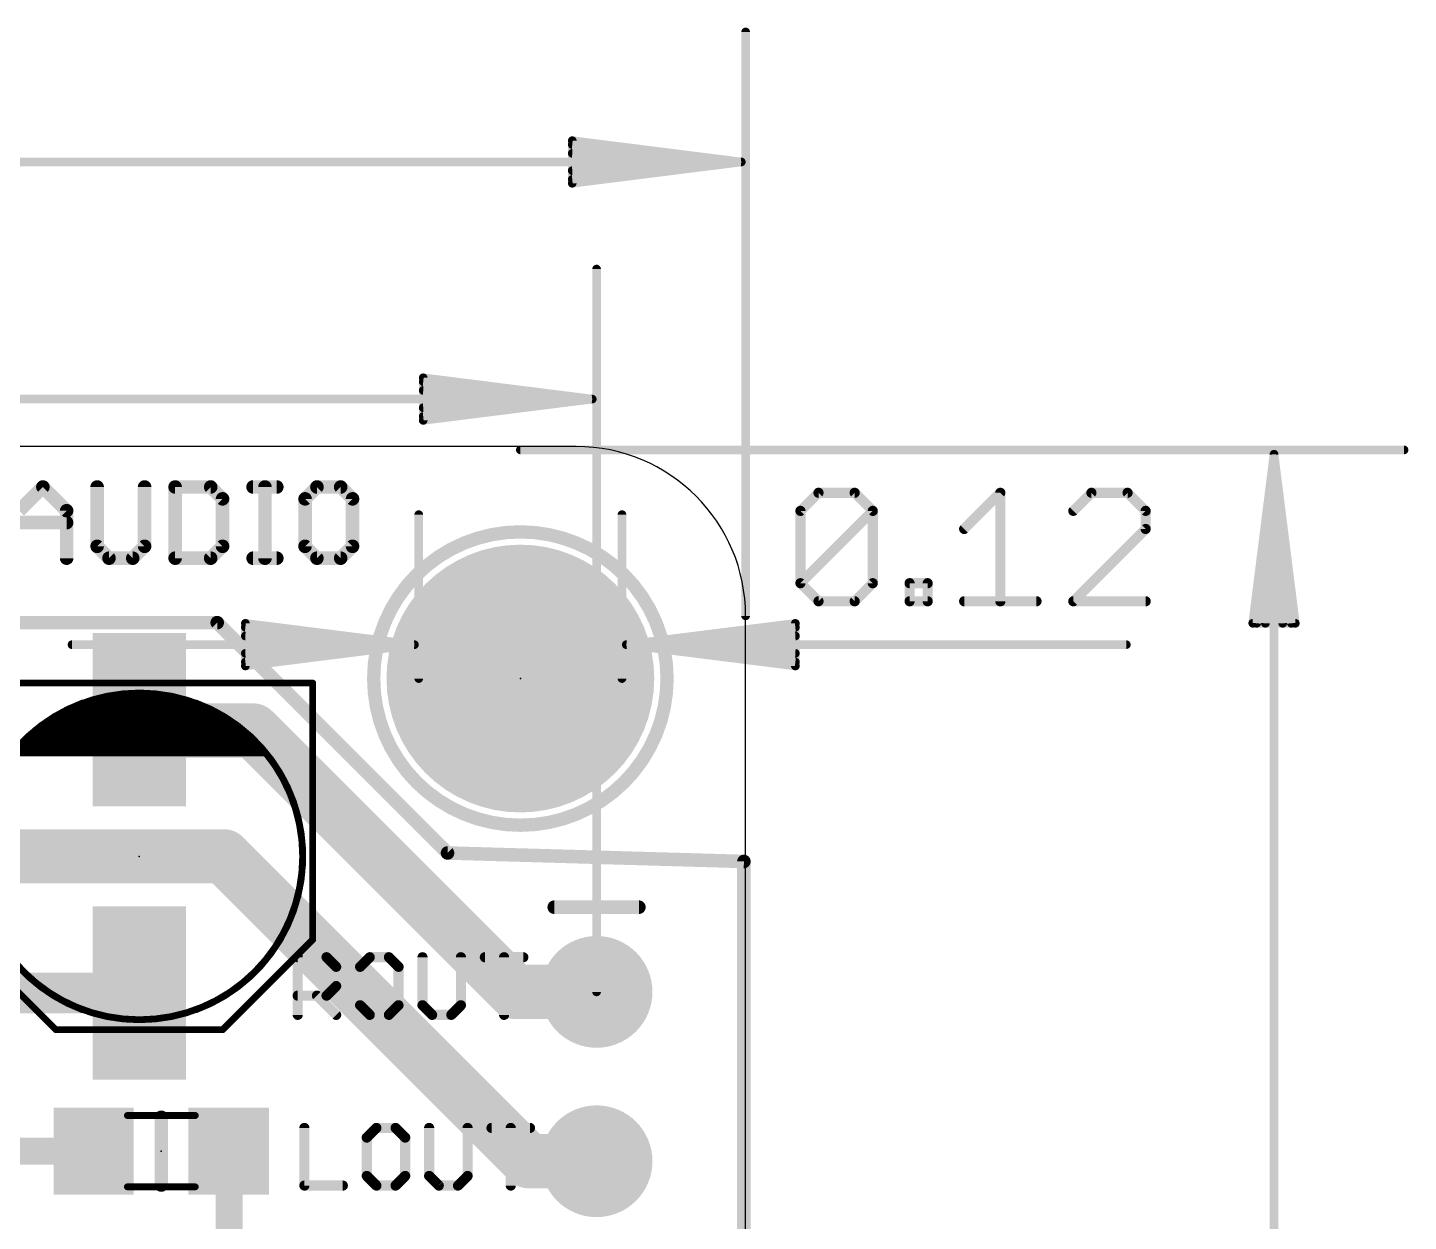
# Model space of a CAD drawing. Extents: x -6.5 to 37.6, y -9.6 to 64.3.
# Drawn here: x 16.87 to 37.57, y 46.09 to 63.99 of the extents above; entities that cross this region are included whole.
import ezdxf

# ---------------------------------------------------------------- set-up
doc = ezdxf.new("R2010")
doc.units = 0
for name, color, linetype in [('1', 12, 'CONTINUOUS'), ('16', 132, 'CONTINUOUS'), ('17', 110, 'CONTINUOUS'), ('20', 53, 'CONTINUOUS'), ('21', 40, 'CONTINUOUS'), ('23', 53, 'CONTINUOUS'), ('51', 253, 'CONTINUOUS')]:
    doc.layers.add(name, color=color, linetype=linetype)

# ---------------------------------------------------------------- blocks, each defined once
blk = doc.blocks.new('RECT')
blk.add_solid([(-0.5, -0.5), (0.5, -0.5), (-0.5, 0.5), (0.5, 0.5)])
blk = doc.blocks.new('ROUNDP')
at = {"const_width": 0.5}
blk.add_lwpolyline([(0, -0.25, 1), (0, 0.25, 1), (0, -0.25)], format="xyb", dxfattribs=at)

msp = doc.modelspace()

# ---------------------------------------------------------------- linework, layer by layer
at = {"layer": '1'}
for points, const_width in [([(18.704, 53.45), (18.542, 53.612)], 0.8128), ([(20.2499, 53.45), (18.704, 53.45)], 0.8128), ([(20.2499, 53.45), (24.1699, 49.53)], 0.8128), ([(14.732, 51.562), (19.812, 51.562)], 0.8128), ([(19.812, 51.562), (24.384, 46.99)], 0.8128), ([(24.1699, 49.53), (25.4, 49.53)], 0.8128), ([(16.07, 49.512), (18.542, 49.512)], 0.6096), ([(17.856, 47.141), (15.9, 47.141)], 0.4064), ([(19.888, 45.3742), (19.888, 47.141)], 0.4064), ([(24.384, 46.99), (25.4, 46.99)], 0.8128)]:
    msp.add_lwpolyline(points, dxfattribs=dict(at, const_width=const_width))
for points, const_width in [([(18.6857, 53.7557, 1), (18.3983, 53.4683)], 0.4064), ([(18.704, 53.6532, 1), (18.704, 53.2468)], 0.4064), ([(20.3935, 53.5937, 1), (20.1062, 53.3063)], 0.4064), ([(20.2499, 53.2468, 1), (20.2499, 53.6532)], 0.4064), ([(18.5603, 53.3063, 1), (18.8477, 53.5937)], 0.4064), ([(19.9557, 51.7057, 1), (19.6683, 51.4183)], 0.4064), ([(19.812, 51.3588, 1), (19.812, 51.7652)], 0.4064), ([(24.1699, 49.7332, 1), (24.1699, 49.3268)], 0.4064), ([(25.4, 49.3268, 1), (25.4, 49.7332)], 0.4064), ([(18.542, 49.3596, 1), (18.542, 49.6644)], 0.3048), ([(24.0262, 49.3863, 1), (24.3135, 49.6737)], 0.4064), ([(17.856, 47.0394, 1), (17.856, 47.2426)], 0.2032), ([(19.9896, 47.141, 1), (19.7864, 47.141)], 0.2032), ([(24.384, 47.1932, 1), (24.384, 46.7868)], 0.4064), ([(24.2403, 46.8463, 1), (24.5277, 47.1337)], 0.4064), ([(25.4, 46.7868, 1), (25.4, 47.1932)], 0.4064)]:
    msp.add_lwpolyline(points, format="xyb", dxfattribs=dict(at, const_width=const_width))
at = {"layer": '16', "const_width": 0.2032}
for points in [[(19.7104, 55.0672), (7.112, 55.0672)], [(23.1648, 51.6128), (19.7104, 55.0672)], [(27.6098, 51.4858), (23.1648, 51.6128)], [(27.6098, 40.7778), (27.6098, 51.4858)]]:
    msp.add_lwpolyline(points, dxfattribs=at)
at = {"layer": '16', "const_width": 0.1016}
for points in [[(19.7463, 55.1031, 1), (19.6745, 55.0313)], [(19.7104, 55.0164, 1), (19.7104, 55.118)], [(23.1663, 51.6636, 1), (23.1633, 51.562)], [(23.1289, 51.5769, 1), (23.2007, 51.6487)], [(27.6606, 51.4858, 1), (27.559, 51.4858)], [(27.6083, 51.435, 1), (27.6113, 51.5366)]]:
    msp.add_lwpolyline(points, format="xyb", dxfattribs=at)
at = {"layer": '20'}
for p, q in [((25.0952, 57.709), (2.54, 57.709)), ((27.6352, 2.54), (27.6352, 55.169))]:
    msp.add_line(p, q, dxfattribs=at)
msp.add_arc((25.0952, 55.169), 2.54, 0, 90, dxfattribs=at)
at = {"layer": '21'}
for points, const_width in [([(16.7402, 56.7458), (17.0961, 57.1017)], 0.2032), ([(17.0961, 57.1017), (17.452, 56.7458)], 0.2032), ([(17.9096, 57.1017), (17.9096, 56.212)], 0.2032), ([(18.6214, 56.212), (18.6214, 57.1017)], 0.2032), ([(19.079, 57.1017), (19.079, 56.034)], 0.2032), ([(19.6128, 57.1017), (19.079, 57.1017)], 0.2032), ([(19.7908, 56.9238), (19.6128, 57.1017)], 0.2032), ([(20.2484, 57.1017), (20.6043, 57.1017)], 0.2032), ([(20.4263, 56.034), (20.4263, 57.1017)], 0.2032), ([(21.2059, 57.1017), (21.028, 56.9238)], 0.2032), ([(21.5618, 57.1017), (21.2059, 57.1017)], 0.2032), ([(21.7398, 56.9238), (21.5618, 57.1017)], 0.2032), ([(19.7908, 56.212), (19.7908, 56.9238)], 0.2032), ([(21.028, 56.9238), (21.028, 56.212)], 0.2032), ([(21.7398, 56.212), (21.7398, 56.9238)], 0.2032), ([(17.452, 56.7458), (17.452, 56.034)], 0.2032), ([(16.7402, 56.5679), (17.452, 56.5679)], 0.2032), ([(17.9096, 56.212), (18.0875, 56.034)], 0.2032), ([(18.0875, 56.034), (18.4434, 56.034)], 0.2032), ([(18.4434, 56.034), (18.6214, 56.212)], 0.2032), ([(19.079, 56.034), (19.6128, 56.034)], 0.2032), ([(19.6128, 56.034), (19.7908, 56.212)], 0.2032), ([(20.2484, 56.034), (20.6043, 56.034)], 0.2032), ([(21.028, 56.212), (21.2059, 56.034)], 0.2032), ([(21.2059, 56.034), (21.5618, 56.034)], 0.2032), ([(21.5618, 56.034), (21.7398, 56.212)], 0.2032), ([(15.942, 54.162), (17.592, 54.162)], 0.1016), ([(19.492, 54.162), (21.142, 54.162)], 0.1016), ([(21.142, 54.162), (21.142, 50.312)], 0.1016), ([(17.292, 48.962), (15.942, 50.312)], 0.1016), ([(21.142, 50.312), (19.792, 48.962)], 0.1016), ([(20.9181, 49.1852), (20.9181, 50.0495)], 0.1524), ([(20.9181, 50.0495), (21.3503, 50.0495)], 0.1524), ([(21.3503, 50.0495), (21.4943, 49.9055)], 0.1524), ([(21.9977, 50.0495), (21.8536, 49.9055)], 0.1524), ([(22.2858, 50.0495), (21.9977, 50.0495)], 0.1524), ([(22.4299, 49.9055), (22.2858, 50.0495)], 0.1524), ([(22.7892, 50.0495), (22.7892, 49.3293)], 0.1524), ([(23.3654, 49.3293), (23.3654, 50.0495)], 0.1524), ([(23.7247, 50.0495), (24.3009, 50.0495)], 0.1524), ([(24.0128, 49.1852), (24.0128, 50.0495)], 0.1524), ([(21.4943, 49.9055), (21.4943, 49.6174)], 0.1524), ([(21.8536, 49.9055), (21.8536, 49.3293)], 0.1524), ([(22.4299, 49.3293), (22.4299, 49.9055)], 0.1524), ([(21.3503, 49.4733), (20.9181, 49.4733)], 0.1524), ([(21.2062, 49.4733), (21.4943, 49.1852)], 0.1524), ([(21.4943, 49.6174), (21.3503, 49.4733)], 0.1524), ([(21.8536, 49.3293), (21.9977, 49.1852)], 0.1524), ([(22.2858, 49.1852), (22.4299, 49.3293)], 0.1524), ([(22.7892, 49.3293), (22.9332, 49.1852)], 0.1524), ([(23.2213, 49.1852), (23.3654, 49.3293)], 0.1524), ([(21.9977, 49.1852), (22.2858, 49.1852)], 0.1524), ([(22.9332, 49.1852), (23.2213, 49.1852)], 0.1524), ([(17.592, 48.962), (17.292, 48.962)], 0.1016), ([(19.792, 48.962), (19.492, 48.962)], 0.1016), ([(18.872, 47.649), (18.872, 46.633)], 0.2032), ([(21.0181, 47.4895), (21.0181, 46.6252)], 0.1524), ([(22.0977, 47.4895), (21.9536, 47.3455)], 0.1524), ([(21.9536, 47.3455), (21.9536, 46.7693)], 0.1524), ([(22.3858, 47.4895), (22.0977, 47.4895)], 0.1524), ([(22.5299, 47.3455), (22.3858, 47.4895)], 0.1524), ([(22.5299, 46.7693), (22.5299, 47.3455)], 0.1524), ([(22.8892, 47.4895), (22.8892, 46.7693)], 0.1524), ([(23.4654, 46.7693), (23.4654, 47.4895)], 0.1524), ([(23.8247, 47.4895), (24.4009, 47.4895)], 0.1524), ([(24.1128, 46.6252), (24.1128, 47.4895)], 0.1524), ([(21.9536, 46.7693), (22.0977, 46.6252)], 0.1524), ([(22.3858, 46.6252), (22.5299, 46.7693)], 0.1524), ([(22.8892, 46.7693), (23.0332, 46.6252)], 0.1524), ([(23.3213, 46.6252), (23.4654, 46.7693)], 0.1524), ([(21.0181, 46.6252), (21.5943, 46.6252)], 0.1524), ([(22.0977, 46.6252), (22.3858, 46.6252)], 0.1524), ([(23.0332, 46.6252), (23.3213, 46.6252)], 0.1524)]:
    msp.add_lwpolyline(points, dxfattribs=dict(at, const_width=const_width))
for points, const_width in [([(17.132, 57.1376, 1), (17.0602, 57.0658)], 0.1016), ([(17.132, 57.0658, 1), (17.0602, 57.1376)], 0.1016), ([(17.9604, 57.1017, 1), (17.8588, 57.1017)], 0.1016), ([(18.6722, 57.1017, 1), (18.5706, 57.1017)], 0.1016), ([(19.1298, 57.1017, 1), (19.0282, 57.1017)], 0.1016), ([(19.079, 57.1525, 1), (19.079, 57.0509)], 0.1016), ([(19.6487, 57.1376, 1), (19.5769, 57.0658)], 0.1016), ([(19.6128, 57.0509, 1), (19.6128, 57.1525)], 0.1016), ([(20.2484, 57.1525, 1), (20.2484, 57.0509)], 0.1016), ([(20.4771, 57.1017, 1), (20.3755, 57.1017)], 0.1016), ([(20.6043, 57.0509, 1), (20.6043, 57.1525)], 0.1016), ([(21.2059, 57.1525, 1), (21.2059, 57.0509)], 0.1016), ([(21.2418, 57.0658, 1), (21.17, 57.1376)], 0.1016), ([(21.5977, 57.1376, 1), (21.5259, 57.0658)], 0.1016), ([(21.5618, 57.0509, 1), (21.5618, 57.1525)], 0.1016), ([(19.8416, 56.9238, 1), (19.74, 56.9238)], 0.1016), ([(19.7549, 56.8878, 1), (19.8267, 56.9597)], 0.1016), ([(20.992, 56.9597, 1), (21.0639, 56.8878)], 0.1016), ([(21.0788, 56.9238, 1), (20.9772, 56.9238)], 0.1016), ([(21.7906, 56.9238, 1), (21.689, 56.9238)], 0.1016), ([(21.7038, 56.8878, 1), (21.7757, 56.9597)], 0.1016), ([(17.5028, 56.7458, 1), (17.4012, 56.7458)], 0.1016), ([(17.4161, 56.7099, 1), (17.4879, 56.7817)], 0.1016), ([(17.452, 56.5171, 1), (17.452, 56.6187)], 0.1016), ([(24.257, 52.029, 1), (24.257, 56.429, 1), (24.257, 52.029)], 0.2), ([(17.9455, 56.2479, 1), (17.8737, 56.176)], 0.1016), ([(17.8588, 56.212, 1), (17.9604, 56.212)], 0.1016), ([(18.0875, 56.0848, 1), (18.0875, 55.9832)], 0.1016), ([(18.0516, 55.9981, 1), (18.1234, 56.0699)], 0.1016), ([(18.4075, 56.0699, 1), (18.4793, 55.9981)], 0.1016), ([(18.4434, 55.9832, 1), (18.4434, 56.0848)], 0.1016), ([(18.5706, 56.212, 1), (18.6722, 56.212)], 0.1016), ([(18.6573, 56.176, 1), (18.5855, 56.2479)], 0.1016), ([(19.079, 56.0848, 1), (19.079, 55.9832)], 0.1016), ([(19.5769, 56.0699, 1), (19.6487, 55.9981)], 0.1016), ([(19.6128, 55.9832, 1), (19.6128, 56.0848)], 0.1016), ([(19.74, 56.212, 1), (19.8416, 56.212)], 0.1016), ([(19.8267, 56.176, 1), (19.7549, 56.2479)], 0.1016), ([(20.2484, 56.0848, 1), (20.2484, 55.9832)], 0.1016), ([(20.6043, 55.9832, 1), (20.6043, 56.0848)], 0.1016), ([(21.0639, 56.2479, 1), (20.992, 56.176)], 0.1016), ([(20.9772, 56.212, 1), (21.0788, 56.212)], 0.1016), ([(21.2059, 56.0848, 1), (21.2059, 55.9832)], 0.1016), ([(21.17, 55.9981, 1), (21.2418, 56.0699)], 0.1016), ([(21.5259, 56.0699, 1), (21.5977, 55.9981)], 0.1016), ([(21.5618, 55.9832, 1), (21.5618, 56.0848)], 0.1016), ([(21.689, 56.212, 1), (21.7906, 56.212)], 0.1016), ([(21.7757, 56.176, 1), (21.7038, 56.2479)], 0.1016), ([(17.4012, 56.034, 1), (17.5028, 56.034)], 0.1016), ([(19.0282, 56.034, 1), (19.1298, 56.034)], 0.1016), ([(20.3755, 56.034, 1), (20.4771, 56.034)], 0.1016), ([(17.592, 54.1366, 1), (17.592, 54.1874)], 0.0508), ([(19.492, 54.1874, 1), (19.492, 54.1366)], 0.0508), ([(21.1674, 54.162, 1), (21.1166, 54.162)], 0.0508), ([(21.142, 54.1366, 1), (21.142, 54.1874)], 0.0508), ([(17.692, 53.862, 0.6965), (17.692, 49.262)], 0.1016), ([(17.7008, 53.8382, 1), (17.6832, 53.8858)], 0.0508), ([(19.392, 49.262, 0.6965), (19.392, 53.862)], 0.1016), ([(19.4008, 53.8858, 1), (19.3832, 53.8382)], 0.0508), ([(21.1166, 50.312, 1), (21.1674, 50.312)], 0.0508), ([(21.16, 50.294, 1), (21.124, 50.33)], 0.0508), ([(20.9562, 50.0495, 1), (20.88, 50.0495)], 0.0762), ([(20.9181, 50.0876, 1), (20.9181, 50.0114)], 0.0762), ([(21.3772, 50.0765, 1), (21.3233, 50.0226)], 0.0762), ([(21.3503, 50.0114, 1), (21.3503, 50.0876)], 0.0762), ([(21.9977, 50.0876, 1), (21.9977, 50.0114)], 0.0762), ([(22.0246, 50.0226, 1), (21.9708, 50.0765)], 0.0762), ([(22.3128, 50.0765, 1), (22.2589, 50.0226)], 0.0762), ([(22.2858, 50.0114, 1), (22.2858, 50.0876)], 0.0762), ([(22.8273, 50.0495, 1), (22.7511, 50.0495)], 0.0762), ([(23.4035, 50.0495, 1), (23.3273, 50.0495)], 0.0762), ([(23.7247, 50.0876, 1), (23.7247, 50.0114)], 0.0762), ([(24.0509, 50.0495, 1), (23.9747, 50.0495)], 0.0762), ([(24.3009, 50.0114, 1), (24.3009, 50.0876)], 0.0762), ([(21.5324, 49.9055, 1), (21.4562, 49.9055)], 0.0762), ([(21.4674, 49.8785, 1), (21.5213, 49.9324)], 0.0762), ([(21.8917, 49.9055, 1), (21.8155, 49.9055)], 0.0762), ([(21.8267, 49.9324, 1), (21.8806, 49.8785)], 0.0762), ([(22.468, 49.9055, 1), (22.3918, 49.9055)], 0.0762), ([(22.4029, 49.8785, 1), (22.4568, 49.9324)], 0.0762), ([(20.9181, 49.5114, 1), (20.9181, 49.4352)], 0.0762), ([(21.2332, 49.5003, 1), (21.1793, 49.4464)], 0.0762), ([(21.3233, 49.5003, 1), (21.3772, 49.4464)], 0.0762), ([(21.3503, 49.4352, 1), (21.3503, 49.5114)], 0.0762), ([(21.4562, 49.6174, 1), (21.5324, 49.6174)], 0.0762), ([(21.5213, 49.5904, 1), (21.4674, 49.6443)], 0.0762), ([(17.6832, 49.2382, 1), (17.7008, 49.2858)], 0.0508), ([(19.3832, 49.2858, 1), (19.4008, 49.2382)], 0.0508), ([(21.8806, 49.3562, 1), (21.8267, 49.3023)], 0.0762), ([(21.8155, 49.3293, 1), (21.8917, 49.3293)], 0.0762), ([(22.3918, 49.3293, 1), (22.468, 49.3293)], 0.0762), ([(22.4568, 49.3023, 1), (22.4029, 49.3562)], 0.0762), ([(22.8161, 49.3562, 1), (22.7622, 49.3023)], 0.0762), ([(22.7511, 49.3293, 1), (22.8273, 49.3293)], 0.0762), ([(23.3273, 49.3293, 1), (23.4035, 49.3293)], 0.0762), ([(23.3923, 49.3023, 1), (23.3384, 49.3562)], 0.0762), ([(20.88, 49.1852, 1), (20.9562, 49.1852)], 0.0762), ([(21.4674, 49.1583, 1), (21.5213, 49.2121)], 0.0762), ([(21.9977, 49.2233, 1), (21.9977, 49.1471)], 0.0762), ([(21.9708, 49.1583, 1), (22.0246, 49.2121)], 0.0762), ([(22.2589, 49.2121, 1), (22.3128, 49.1583)], 0.0762), ([(22.2858, 49.1471, 1), (22.2858, 49.2233)], 0.0762), ([(22.9332, 49.2233, 1), (22.9332, 49.1471)], 0.0762), ([(22.9063, 49.1583, 1), (22.9602, 49.2121)], 0.0762), ([(23.1944, 49.2121, 1), (23.2483, 49.1583)], 0.0762), ([(23.2213, 49.1471, 1), (23.2213, 49.2233)], 0.0762), ([(23.9747, 49.1852, 1), (24.0509, 49.1852)], 0.0762), ([(17.292, 48.9874, 1), (17.292, 48.9366)], 0.0508), ([(17.274, 48.944, 1), (17.31, 48.98)], 0.0508), ([(17.592, 48.9366, 1), (17.592, 48.9874)], 0.0508), ([(19.492, 48.9874, 1), (19.492, 48.9366)], 0.0508), ([(19.774, 48.98, 1), (19.81, 48.944)], 0.0508), ([(19.792, 48.9366, 1), (19.792, 48.9874)], 0.0508), ([(18.9228, 47.649, 1), (18.8212, 47.649)], 0.1016), ([(21.0562, 47.4895, 1), (20.98, 47.4895)], 0.0762), ([(21.9917, 47.3455, 1), (21.9155, 47.3455)], 0.0762), ([(22.0977, 47.5276, 1), (22.0977, 47.4514)], 0.0762), ([(22.1246, 47.4626, 1), (22.0708, 47.5165)], 0.0762), ([(22.4128, 47.5165, 1), (22.3589, 47.4626)], 0.0762), ([(22.3858, 47.4514, 1), (22.3858, 47.5276)], 0.0762), ([(22.568, 47.3455, 1), (22.4918, 47.3455)], 0.0762), ([(22.9273, 47.4895, 1), (22.8511, 47.4895)], 0.0762), ([(23.5035, 47.4895, 1), (23.4273, 47.4895)], 0.0762), ([(23.8247, 47.5276, 1), (23.8247, 47.4514)], 0.0762), ([(24.1509, 47.4895, 1), (24.0747, 47.4895)], 0.0762), ([(24.4009, 47.4514, 1), (24.4009, 47.5276)], 0.0762), ([(21.9267, 47.3724, 1), (21.9806, 47.3185)], 0.0762), ([(22.5029, 47.3185, 1), (22.5568, 47.3724)], 0.0762), ([(21.9806, 46.7962, 1), (21.9267, 46.7423)], 0.0762), ([(21.9155, 46.7693, 1), (21.9917, 46.7693)], 0.0762), ([(22.4918, 46.7693, 1), (22.568, 46.7693)], 0.0762), ([(22.5568, 46.7423, 1), (22.5029, 46.7962)], 0.0762), ([(22.9161, 46.7962, 1), (22.8622, 46.7423)], 0.0762), ([(22.8511, 46.7693, 1), (22.9273, 46.7693)], 0.0762), ([(23.4273, 46.7693, 1), (23.5035, 46.7693)], 0.0762), ([(23.4923, 46.7423, 1), (23.4384, 46.7962)], 0.0762), ([(18.8212, 46.633, 1), (18.9228, 46.633)], 0.1016), ([(21.0181, 46.6633, 1), (21.0181, 46.5871)], 0.0762), ([(20.98, 46.6252, 1), (21.0562, 46.6252)], 0.0762), ([(21.5943, 46.5871, 1), (21.5943, 46.6633)], 0.0762), ([(22.0977, 46.6633, 1), (22.0977, 46.5871)], 0.0762), ([(22.0708, 46.5983, 1), (22.1246, 46.6521)], 0.0762), ([(22.3589, 46.6521, 1), (22.4128, 46.5983)], 0.0762), ([(22.3858, 46.5871, 1), (22.3858, 46.6633)], 0.0762), ([(23.0332, 46.6633, 1), (23.0332, 46.5871)], 0.0762), ([(23.0063, 46.5983, 1), (23.0602, 46.6521)], 0.0762), ([(23.2944, 46.6521, 1), (23.3483, 46.5983)], 0.0762), ([(23.3213, 46.5871, 1), (23.3213, 46.6633)], 0.0762), ([(24.0747, 46.6252, 1), (24.1509, 46.6252)], 0.0762)]:
    msp.add_lwpolyline(points, format="xyb", dxfattribs=dict(at, const_width=const_width))
at = {"layer": '23'}
for p in [(24.257, 54.229), (18.542, 51.562), (18.872, 47.141)]:
    msp.add_point(p, dxfattribs=at)
at = {"layer": '51'}
for points, const_width in [([(27.6352, 55.169), (27.6352, 63.926)], 0.13), ([(27.5702, 61.976), (25.0352, 62.2952)], 0.13), ([(25.0352, 62.2952), (25.0352, 61.6568)], 0.13), ([(27.5702, 61.976), (25.0352, 62.236)], 0.13), ([(27.5702, 61.976), (25.0352, 62.106)], 0.13), ([(0.065, 61.976), (27.5702, 61.976)], 0.13), ([(25.0352, 61.6568), (27.5702, 61.976)], 0.13), ([(25.0352, 61.846), (27.5702, 61.976)], 0.13), ([(25.0352, 61.716), (27.5702, 61.976)], 0.13), ([(25.4, 49.53), (25.4, 60.37)], 0.13), ([(25.335, 58.42), (22.8, 58.7392)], 0.13), ([(22.8, 58.7392), (22.8, 58.1008)], 0.13), ([(25.335, 58.42), (22.8, 58.68)], 0.13), ([(25.335, 58.42), (22.8, 58.55)], 0.13), ([(2.605, 58.42), (25.335, 58.42)], 0.13), ([(22.8, 58.1008), (25.335, 58.42)], 0.13), ([(22.8, 58.29), (25.335, 58.42)], 0.13), ([(22.8, 58.16), (25.335, 58.42)], 0.13), ([(24.257, 57.658), (37.51, 57.658)], 0.13), ([(35.56, 57.593), (35.2408, 55.058)], 0.13), ([(35.56, 57.593), (35.3, 55.058)], 0.13), ([(35.56, 57.593), (35.43, 55.058)], 0.13), ([(35.56, 57.593), (35.56, 0.065)], 0.13), ([(35.8792, 55.058), (35.56, 57.593)], 0.13), ([(35.69, 55.058), (35.56, 57.593)], 0.13), ([(35.82, 55.058), (35.56, 57.593)], 0.13), ([(28.4572, 56.7435), (28.7284, 57.0147)], 0.1524), ([(28.7284, 57.0147), (29.2707, 57.0147)], 0.1524), ([(29.2707, 57.0147), (29.5419, 56.7435)], 0.1524), ([(30.9129, 56.4724), (31.4553, 57.0147)], 0.1524), ([(31.4553, 57.0147), (31.4553, 55.3877)], 0.1524), ([(32.8213, 57.0147), (32.5501, 56.7435)], 0.1524), ([(33.3636, 57.0147), (32.8213, 57.0147)], 0.1524), ([(33.6348, 56.7435), (33.3636, 57.0147)], 0.1524), ([(22.733, 54.229), (22.733, 56.687)], 0.13), ([(25.781, 54.229), (25.781, 56.687)], 0.13), ([(28.4572, 55.6589), (28.4572, 56.7435)], 0.1524), ([(28.4572, 55.6589), (29.5419, 56.7435)], 0.1524), ([(29.5419, 56.7435), (29.5419, 55.6589)], 0.1524), ([(33.6348, 56.4724), (33.6348, 56.7435)], 0.1524), ([(32.5501, 55.3877), (33.6348, 56.4724)], 0.1524), ([(28.7284, 55.3877), (28.4572, 55.6589)], 0.1524), ([(29.5419, 55.6589), (29.2707, 55.3877)], 0.1524), ([(30.0944, 55.3877), (30.0944, 55.6589)], 0.1524), ([(30.0944, 55.6589), (30.3655, 55.6589)], 0.1524), ([(30.3655, 55.6589), (30.3655, 55.3877)], 0.1524), ([(29.2707, 55.3877), (28.7284, 55.3877)], 0.1524), ([(30.3655, 55.3877), (30.0944, 55.3877)], 0.1524), ([(30.9129, 55.3877), (31.9976, 55.3877)], 0.1524), ([(33.6348, 55.3877), (32.5501, 55.3877)], 0.1524), ([(22.668, 54.737), (20.133, 55.0562)], 0.13), ([(20.133, 55.0562), (20.133, 54.4178)], 0.13), ([(25.846, 54.737), (28.381, 55.0562)], 0.13), ([(28.381, 55.0562), (28.381, 54.4178)], 0.13), ([(35.2408, 55.058), (35.8792, 55.058)], 0.13), ([(22.668, 54.737), (20.133, 54.997)], 0.13), ([(22.668, 54.737), (20.133, 54.867)], 0.13), ([(25.846, 54.737), (28.381, 54.997)], 0.13), ([(25.846, 54.737), (28.381, 54.867)], 0.13), ([(22.668, 54.737), (17.533, 54.737)], 0.13), ([(20.133, 54.4178), (22.668, 54.737)], 0.13), ([(20.133, 54.607), (22.668, 54.737)], 0.13), ([(20.133, 54.477), (22.668, 54.737)], 0.13), ([(25.846, 54.737), (33.3438, 54.737)], 0.13), ([(28.381, 54.4178), (25.846, 54.737)], 0.13), ([(28.381, 54.607), (25.846, 54.737)], 0.13), ([(28.381, 54.477), (25.846, 54.737)], 0.13), ([(15.942, 54.162), (21.142, 54.162)], 0.1016), ([(18.592, 54.012), (17.792, 53.812)], 0.1016), ([(19.292, 53.812), (18.592, 54.012)], 0.1016), ([(21.142, 54.162), (21.142, 50.312)], 0.1016), ([(17.792, 53.812), (17.192, 53.512)], 0.1016), ([(17.936, 53.848), (19.166, 53.848)], 0.1016), ([(18.3424, 53.9496), (18.8104, 53.9496)], 0.1016), ([(19.892, 53.562), (19.292, 53.812)], 0.1016), ([(17.4576, 53.6448), (19.6933, 53.6448)], 0.1016), ([(17.6608, 53.7464), (19.4494, 53.7464)], 0.1016), ([(17.192, 53.512), (16.742, 53.162)], 0.1016), ([(17.1015, 53.4416), (20.0275, 53.4416)], 0.1016), ([(17.2544, 53.5432), (19.9132, 53.5432)], 0.1016), ([(20.342, 53.162), (19.892, 53.562)], 0.1016), ([(16.8402, 53.2384), (20.2561, 53.2384)], 0.1016), ([(16.9709, 53.34), (20.1418, 53.34)], 0.1016), ([(20.392, 53.112), (16.692, 53.112)], 0.1016), ([(16.742, 53.162), (20.342, 53.162)], 0.1016), ([(26.035, 50.8), (24.765, 50.8)], 0.2032), ([(17.292, 48.962), (15.942, 50.312)], 0.1016), ([(21.142, 50.312), (19.792, 48.962)], 0.1016), ([(19.792, 48.962), (17.292, 48.962)], 0.1016), ([(18.362, 47.676), (19.382, 47.676)], 0.1016), ([(18.362, 46.606), (19.382, 46.606)], 0.1016)]:
    msp.add_lwpolyline(points, dxfattribs=dict(at, const_width=const_width))
for points, const_width in [([(27.6677, 63.926, 1), (27.6027, 63.926)], 0.065), ([(25.0393, 62.3275, 1), (25.0311, 62.263)], 0.065), ([(25.0677, 62.2952, 1), (25.0027, 62.2952)], 0.065), ([(25.0385, 62.2683, 1), (25.0319, 62.2037)], 0.065), ([(25.0369, 62.1385, 1), (25.0335, 62.0735)], 0.065), ([(27.5743, 61.9438, 1), (27.5661, 62.0082)], 0.065), ([(27.5661, 61.9438, 1), (27.5743, 62.0082)], 0.065), ([(27.5735, 61.9437, 1), (27.5669, 62.0083)], 0.065), ([(27.5669, 61.9437, 1), (27.5735, 62.0083)], 0.065), ([(27.5685, 61.9435, 1), (27.5719, 62.0085)], 0.065), ([(27.5719, 61.9435, 1), (27.5685, 62.0085)], 0.065), ([(27.5702, 61.9435, 1), (27.5702, 62.0085)], 0.065), ([(25.0335, 61.8785, 1), (25.0369, 61.8135)], 0.065), ([(25.0319, 61.7483, 1), (25.0385, 61.6837)], 0.065), ([(25.0311, 61.689, 1), (25.0393, 61.6245)], 0.065), ([(25.0027, 61.6568, 1), (25.0677, 61.6568)], 0.065), ([(25.4325, 60.37, 1), (25.3675, 60.37)], 0.065), ([(22.8041, 58.7715, 1), (22.7959, 58.707)], 0.065), ([(22.8325, 58.7392, 1), (22.7675, 58.7392)], 0.065), ([(22.8033, 58.7123, 1), (22.7967, 58.6477)], 0.065), ([(22.8017, 58.5825, 1), (22.7983, 58.5175)], 0.065), ([(25.3391, 58.3878, 1), (25.3309, 58.4522)], 0.065), ([(25.3309, 58.3878, 1), (25.3391, 58.4522)], 0.065), ([(25.3383, 58.3877, 1), (25.3317, 58.4523)], 0.065), ([(25.3317, 58.3877, 1), (25.3383, 58.4523)], 0.065), ([(25.3333, 58.3875, 1), (25.3367, 58.4525)], 0.065), ([(25.3367, 58.3875, 1), (25.3333, 58.4525)], 0.065), ([(25.335, 58.3875, 1), (25.335, 58.4525)], 0.065), ([(22.7983, 58.3225, 1), (22.8017, 58.2575)], 0.065), ([(22.7967, 58.1923, 1), (22.8033, 58.1277)], 0.065), ([(22.7959, 58.133, 1), (22.8041, 58.0685)], 0.065), ([(22.7675, 58.1008, 1), (22.8325, 58.1008)], 0.065), ([(24.257, 57.6905, 1), (24.257, 57.6255)], 0.065), ([(35.5925, 57.593, 1), (35.5275, 57.593)], 0.065), ([(35.5922, 57.5971, 1), (35.5278, 57.5889)], 0.065), ([(35.5925, 57.5913, 1), (35.5275, 57.5947)], 0.065), ([(35.5925, 57.5947, 1), (35.5275, 57.5913)], 0.065), ([(35.5923, 57.5963, 1), (35.5277, 57.5897)], 0.065), ([(35.5923, 57.5897, 1), (35.5277, 57.5963)], 0.065), ([(35.5922, 57.5889, 1), (35.5278, 57.5971)], 0.065), ([(37.51, 57.6255, 1), (37.51, 57.6905)], 0.065), ([(28.7284, 57.0528, 1), (28.7284, 56.9766)], 0.0762), ([(28.7553, 56.9877, 1), (28.7014, 57.0416)], 0.0762), ([(29.2976, 57.0416, 1), (29.2438, 56.9877)], 0.0762), ([(29.2707, 56.9766, 1), (29.2707, 57.0528)], 0.0762), ([(31.4934, 57.0147, 1), (31.4172, 57.0147)], 0.0762), ([(31.4822, 56.9877, 1), (31.4283, 57.0416)], 0.0762), ([(32.8213, 57.0528, 1), (32.8213, 56.9766)], 0.0762), ([(32.8482, 56.9877, 1), (32.7943, 57.0416)], 0.0762), ([(33.3905, 57.0416, 1), (33.3366, 56.9877)], 0.0762), ([(33.3636, 56.9766, 1), (33.3636, 57.0528)], 0.0762), ([(22.7655, 56.687, 1), (22.7005, 56.687)], 0.065), ([(25.8135, 56.687, 1), (25.7485, 56.687)], 0.065), ([(28.4953, 56.7435, 1), (28.4191, 56.7435)], 0.0762), ([(28.4303, 56.7705, 1), (28.4841, 56.7166)], 0.0762), ([(29.58, 56.7435, 1), (29.5038, 56.7435)], 0.0762), ([(29.5688, 56.7166, 1), (29.5149, 56.7705)], 0.0762), ([(29.5149, 56.7166, 1), (29.5688, 56.7705)], 0.0762), ([(32.5231, 56.7705, 1), (32.577, 56.7166)], 0.0762), ([(33.6729, 56.7435, 1), (33.5967, 56.7435)], 0.0762), ([(33.6078, 56.7166, 1), (33.6617, 56.7705)], 0.0762), ([(30.886, 56.4993, 1), (30.9399, 56.4454)], 0.0762), ([(33.6617, 56.4454, 1), (33.6078, 56.4993)], 0.0762), ([(33.5967, 56.4724, 1), (33.6729, 56.4724)], 0.0762), ([(28.4841, 55.6858, 1), (28.4303, 55.6319)], 0.0762), ([(28.4303, 55.6858, 1), (28.4841, 55.6319)], 0.0762), ([(29.5688, 55.6319, 1), (29.5149, 55.6858)], 0.0762), ([(30.1325, 55.6589, 1), (30.0563, 55.6589)], 0.0762), ([(30.0944, 55.697, 1), (30.0944, 55.6208)], 0.0762), ([(30.4036, 55.6589, 1), (30.3274, 55.6589)], 0.0762), ([(30.3655, 55.6208, 1), (30.3655, 55.697)], 0.0762), ([(28.4191, 55.6589, 1), (28.4953, 55.6589)], 0.0762), ([(29.5038, 55.6589, 1), (29.58, 55.6589)], 0.0762), ([(28.7284, 55.4258, 1), (28.7284, 55.3496)], 0.0762), ([(28.7014, 55.3608, 1), (28.7553, 55.4146)], 0.0762), ([(29.2438, 55.4146, 1), (29.2976, 55.3608)], 0.0762), ([(29.2707, 55.3496, 1), (29.2707, 55.4258)], 0.0762), ([(30.0944, 55.4258, 1), (30.0944, 55.3496)], 0.0762), ([(30.0563, 55.3877, 1), (30.1325, 55.3877)], 0.0762), ([(30.3274, 55.3877, 1), (30.4036, 55.3877)], 0.0762), ([(30.3655, 55.3496, 1), (30.3655, 55.4258)], 0.0762), ([(30.9129, 55.4258, 1), (30.9129, 55.3496)], 0.0762), ([(31.4172, 55.3877, 1), (31.4934, 55.3877)], 0.0762), ([(31.9976, 55.3496, 1), (31.9976, 55.4258)], 0.0762), ([(32.5501, 55.4258, 1), (32.5501, 55.3496)], 0.0762), ([(32.5231, 55.4146, 1), (32.577, 55.3608)], 0.0762), ([(33.6348, 55.3496, 1), (33.6348, 55.4258)], 0.0762), ([(20.1371, 55.0885, 1), (20.1289, 55.024)], 0.065), ([(20.1655, 55.0562, 1), (20.1005, 55.0562)], 0.065), ([(27.6027, 55.169, 1), (27.6677, 55.169)], 0.065), ([(28.4135, 55.0562, 1), (28.3485, 55.0562)], 0.065), ([(28.3851, 55.024, 1), (28.3769, 55.0885)], 0.065), ([(35.2085, 55.0621, 1), (35.273, 55.0539)], 0.065), ([(35.2408, 55.0905, 1), (35.2408, 55.0255)], 0.065), ([(35.2677, 55.0613, 1), (35.3323, 55.0547)], 0.065), ([(35.3975, 55.0597, 1), (35.4625, 55.0563)], 0.065), ([(35.6575, 55.0563, 1), (35.7225, 55.0597)], 0.065), ([(35.7877, 55.0547, 1), (35.8523, 55.0613)], 0.065), ([(35.847, 55.0539, 1), (35.9115, 55.0621)], 0.065), ([(35.8792, 55.0255, 1), (35.8792, 55.0905)], 0.065), ([(20.1363, 55.0293, 1), (20.1297, 54.9647)], 0.065), ([(20.1347, 54.8995, 1), (20.1313, 54.8345)], 0.065), ([(28.3843, 54.9647, 1), (28.3777, 55.0293)], 0.065), ([(28.3827, 54.8345, 1), (28.3793, 54.8995)], 0.065), ([(17.533, 54.7695, 1), (17.533, 54.7045)], 0.065), ([(20.1313, 54.6395, 1), (20.1347, 54.5745)], 0.065), ([(22.6721, 54.7048, 1), (22.6639, 54.7692)], 0.065), ([(22.6639, 54.7048, 1), (22.6721, 54.7692)], 0.065), ([(22.6713, 54.7047, 1), (22.6647, 54.7693)], 0.065), ([(22.6647, 54.7047, 1), (22.6713, 54.7693)], 0.065), ([(22.6663, 54.7045, 1), (22.6697, 54.7695)], 0.065), ([(22.6697, 54.7045, 1), (22.6663, 54.7695)], 0.065), ([(22.668, 54.7045, 1), (22.668, 54.7695)], 0.065), ([(25.846, 54.7695, 1), (25.846, 54.7045)], 0.065), ([(25.8501, 54.7692, 1), (25.8419, 54.7048)], 0.065), ([(25.8443, 54.7695, 1), (25.8477, 54.7045)], 0.065), ([(25.8477, 54.7695, 1), (25.8443, 54.7045)], 0.065), ([(25.8493, 54.7693, 1), (25.8427, 54.7047)], 0.065), ([(25.8427, 54.7693, 1), (25.8493, 54.7047)], 0.065), ([(25.8419, 54.7692, 1), (25.8501, 54.7048)], 0.065), ([(28.3793, 54.5745, 1), (28.3827, 54.6395)], 0.065), ([(33.3438, 54.7045, 1), (33.3438, 54.7695)], 0.065), ([(20.1297, 54.5093, 1), (20.1363, 54.4447)], 0.065), ([(20.1289, 54.45, 1), (20.1371, 54.3855)], 0.065), ([(28.3769, 54.3855, 1), (28.3851, 54.45)], 0.065), ([(28.3777, 54.4447, 1), (28.3843, 54.5093)], 0.065), ([(20.1005, 54.4178, 1), (20.1655, 54.4178)], 0.065), ([(22.7005, 54.229, 1), (22.7655, 54.229)], 0.065), ([(25.7485, 54.229, 1), (25.8135, 54.229)], 0.065), ([(28.3485, 54.4178, 1), (28.4135, 54.4178)], 0.065), ([(18.542, 49.112, 1), (18.542, 54.012, 1), (18.542, 49.112)], 0.1016), ([(18.599, 54.0364, 1), (18.585, 53.9876)], 0.0508), ([(18.5982, 53.9874, 1), (18.5858, 54.0366)], 0.0508), ([(21.1674, 54.162, 1), (21.1166, 54.162)], 0.0508), ([(21.142, 54.1366, 1), (21.142, 54.1874)], 0.0508), ([(17.7858, 53.8366, 1), (17.7982, 53.7874)], 0.0508), ([(17.8034, 53.7893, 1), (17.7806, 53.8347)], 0.0508), ([(17.936, 53.8734, 1), (17.936, 53.8226)], 0.0508), ([(18.3424, 53.975, 1), (18.3424, 53.9242)], 0.0508), ([(18.8104, 53.9242, 1), (18.8104, 53.975)], 0.0508), ([(19.166, 53.8226, 1), (19.166, 53.8734)], 0.0508), ([(19.3018, 53.8354, 1), (19.2822, 53.7886)], 0.0508), ([(19.285, 53.7876, 1), (19.299, 53.8364)], 0.0508), ([(17.4576, 53.6702, 1), (17.4576, 53.6194)], 0.0508), ([(17.6608, 53.7718, 1), (17.6608, 53.721)], 0.0508), ([(19.4494, 53.721, 1), (19.4494, 53.7718)], 0.0508), ([(19.6933, 53.6194, 1), (19.6933, 53.6702)], 0.0508), ([(17.1015, 53.467, 1), (17.1015, 53.4162)], 0.0508), ([(17.1806, 53.5347, 1), (17.2034, 53.4893)], 0.0508), ([(17.2076, 53.492, 1), (17.1764, 53.532)], 0.0508), ([(17.2544, 53.5686, 1), (17.2544, 53.5178)], 0.0508), ([(19.9089, 53.581, 1), (19.8751, 53.543)], 0.0508), ([(19.8822, 53.5386, 1), (19.9018, 53.5854)], 0.0508), ([(19.9132, 53.5178, 1), (19.9132, 53.5686)], 0.0508), ([(20.0275, 53.4162, 1), (20.0275, 53.467)], 0.0508), ([(16.9709, 53.3654, 1), (16.9709, 53.3146)], 0.0508), ([(20.1418, 53.3146, 1), (20.1418, 53.3654)], 0.0508), ([(20.2561, 53.213, 1), (20.2561, 53.2638)], 0.0508), ([(20.3251, 53.143, 1), (20.3589, 53.181)], 0.0508), ([(20.342, 53.1366, 1), (20.342, 53.1874)], 0.0508), ([(20.392, 53.0866, 1), (20.392, 53.1374)], 0.0508), ([(24.765, 50.8508, 1), (24.765, 50.7492)], 0.1016), ([(26.035, 50.7492, 1), (26.035, 50.8508)], 0.1016), ([(21.1166, 50.312, 1), (21.1674, 50.312)], 0.0508), ([(21.16, 50.294, 1), (21.124, 50.33)], 0.0508), ([(25.3675, 49.53, 1), (25.4325, 49.53)], 0.065), ([(17.292, 48.9874, 1), (17.292, 48.9366)], 0.0508), ([(17.274, 48.944, 1), (17.31, 48.98)], 0.0508), ([(19.774, 48.98, 1), (19.81, 48.944)], 0.0508), ([(19.792, 48.9366, 1), (19.792, 48.9874)], 0.0508), ([(18.362, 47.7014, 1), (18.362, 47.6506)], 0.0508), ([(19.382, 47.6506, 1), (19.382, 47.7014)], 0.0508), ([(18.362, 46.6314, 1), (18.362, 46.5806)], 0.0508), ([(19.382, 46.5806, 1), (19.382, 46.6314)], 0.0508)]:
    msp.add_lwpolyline(points, format="xyb", dxfattribs=dict(at, const_width=const_width))

# ---------------------------------------------------------------- block references
at = {"layer": '1', "xscale": 2.6, "yscale": 1.4, "rotation": 270}
for p in [(18.542, 53.612), (18.542, 49.512)]:
    msp.add_blockref('RECT', p, dxfattribs=at)
at = {"layer": '1', "xscale": 1.2, "yscale": 1.3}
for p in [(17.856, 47.141), (19.888, 47.141)]:
    msp.add_blockref('RECT', p, dxfattribs=at)
at = {"layer": '17'}
for p, xscale, yscale in [((24.257, 54.229), 4.016, 4.016), ((24.257, 54.229), 4.016, 4.016), ((25.4, 49.53), 1.6764, 1.6764), ((25.4, 49.53), 1.6764, 1.6764), ((25.4, 46.99), 1.6764, 1.6764), ((25.4, 46.99), 1.6764, 1.6764)]:
    msp.add_blockref('ROUNDP', p, dxfattribs=dict(at, xscale=xscale, yscale=yscale))
at = {"layer": '51', "rotation": 270}
for p, xscale, yscale in [((18.542, 54.237), 0.55, 0.7), ((25.4, 49.53), 0.508, 0.508), ((18.542, 48.887), 0.55, 0.7), ((25.4, 46.99), 0.508, 0.508)]:
    msp.add_blockref('RECT', p, dxfattribs=dict(at, xscale=xscale, yscale=yscale))
at = {"layer": '51', "yscale": 1.3}
for p, xscale in [((18.1636, 47.141), 0.5832), ((19.5752, 47.141), 0.5936)]:
    msp.add_blockref('RECT', p, dxfattribs=dict(at, xscale=xscale))

doc.saveas('drawing.dxf')
